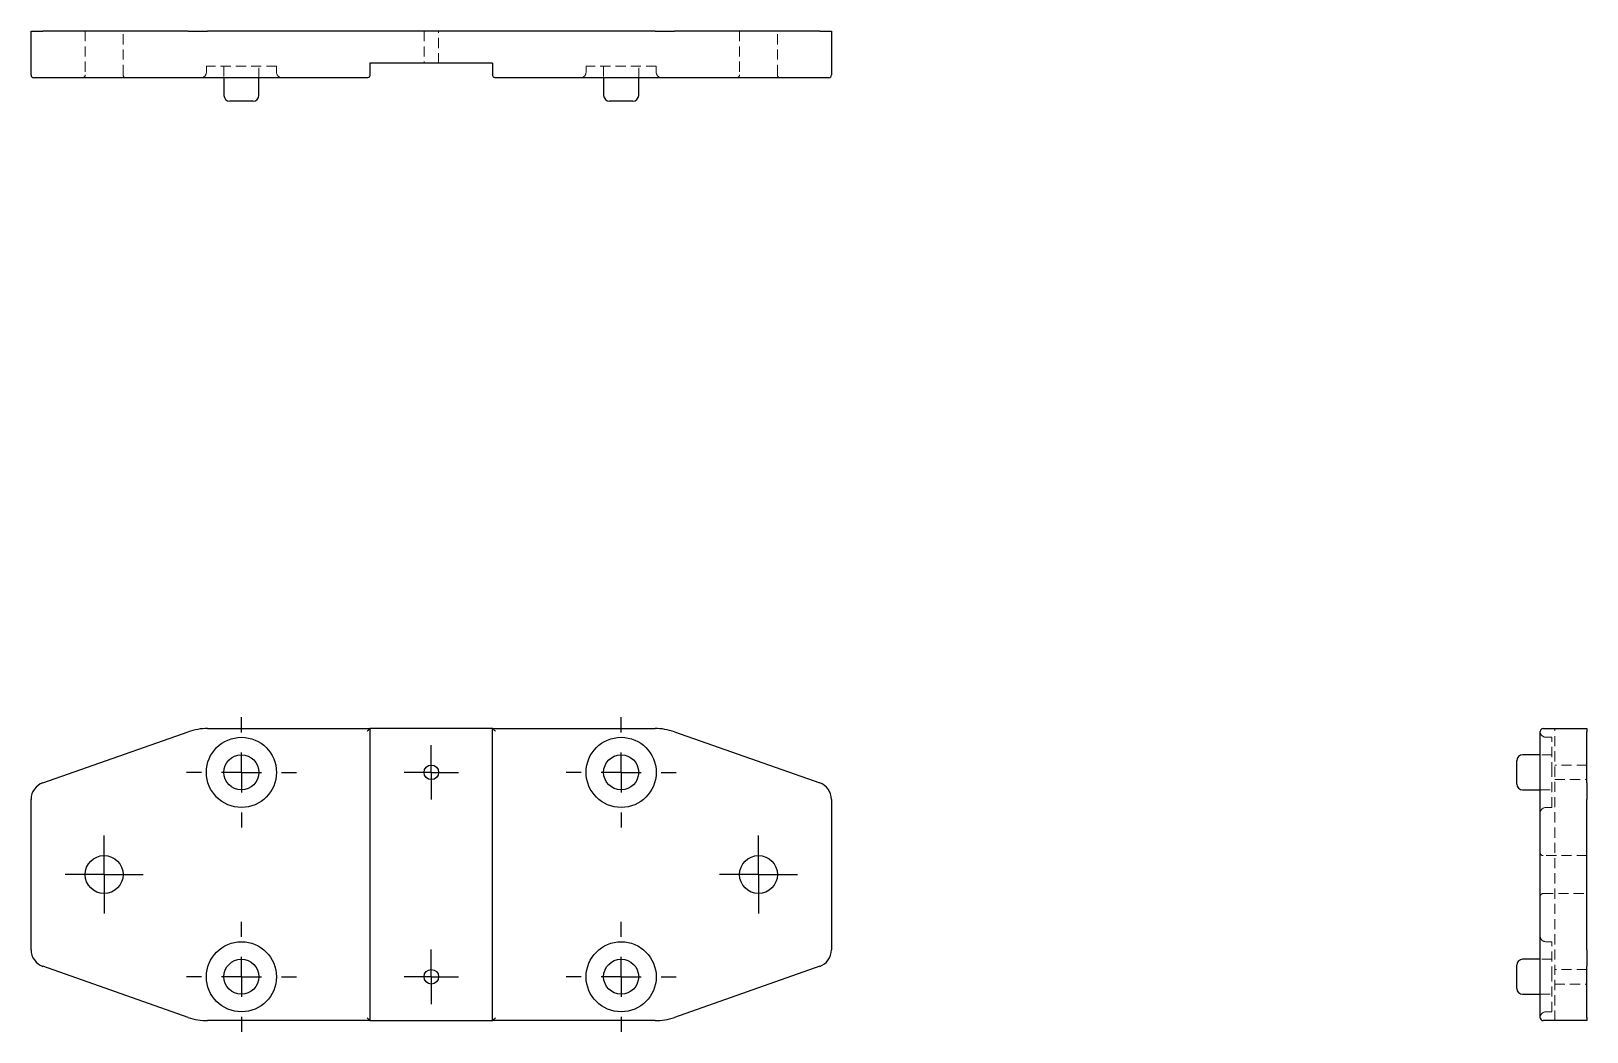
# Model space of a CAD drawing. Header units: millimetres. Extents: x 33 to 227, y 37 to 162.
import ezdxf

# ---------------------------------------------------------------- set-up
doc = ezdxf.new("R2010")
doc.units = ezdxf.units.MM
doc.linetypes.add('HIDDEN', pattern=[1.905, 1.27, -0.635])
doc.layers.add('10', color=7, linetype='Continuous')

# ---------------------------------------------------------------- blocks, each defined once
blk = doc.blocks.new('SW_CENTERMARKSYMBOL_0')
at = {"layer": '10', "color": 0}
for p, q in [((0, 2.5), (0, 4.87)), ((0, 0), (0, 2.5)), ((-2.5, 0), (-4.87, 0)), ((0, 0), (-2.5, 0)), ((0, 0), (0, -2.5)), ((0, 0), (2.5, 0)), ((2.5, 0), (4.87, 0)), ((0, -2.5), (0, -4.87))]:
    blk.add_line(p, q, dxfattribs=at)
blk = doc.blocks.new('SW_CENTERMARKSYMBOL_1')
at = {"layer": '10', "color": 0}
for p, q in [((0, 2.5), (0, 4.87)), ((0, 0), (0, 2.5)), ((-2.5, 0), (-4.87, 0)), ((0, 0), (-2.5, 0)), ((0, 0), (0, -2.5)), ((0, 0), (2.5, 0)), ((2.5, 0), (4.87, 0)), ((0, -2.5), (0, -4.87))]:
    blk.add_line(p, q, dxfattribs=at)
blk = doc.blocks.new('SW_CENTERMARKSYMBOL_2')
at = {"layer": '10', "color": 0}
for p, q in [((0, 2.5), (0, 3.41)), ((0, 0), (0, 2.5)), ((-2.5, 0), (-3.41, 0)), ((0, 0), (-2.5, 0)), ((0, 0), (0, -2.5)), ((0, 0), (2.5, 0)), ((2.5, 0), (3.41, 0)), ((0, -2.5), (0, -3.41))]:
    blk.add_line(p, q, dxfattribs=at)
blk = doc.blocks.new('SW_CENTERMARKSYMBOL_3')
at = {"layer": '10', "color": 0}
for p, q in [((0, 2.5), (0, 3.41)), ((0, 0), (0, 2.5)), ((-2.5, 0), (-3.41, 0)), ((0, 0), (-2.5, 0)), ((0, 0), (0, -2.5)), ((0, 0), (2.5, 0)), ((2.5, 0), (3.41, 0)), ((0, -2.5), (0, -3.41))]:
    blk.add_line(p, q, dxfattribs=at)
blk = doc.blocks.new('SW_CENTERMARKSYMBOL_4')
at = {"layer": '10', "color": 0}
for p, q in [((0, 5), (0, 6.88)), ((0, 0), (0, 2.5)), ((-5, 0), (-6.88, 0)), ((0, 0), (-2.5, 0)), ((0, 0), (0, -2.5)), ((0, 0), (2.5, 0)), ((5, 0), (6.88, 0)), ((0, -5), (0, -6.88))]:
    blk.add_line(p, q, dxfattribs=at)
blk = doc.blocks.new('SW_CENTERMARKSYMBOL_5')
at = {"layer": '10', "color": 0}
for p, q in [((0, 5), (0, 6.88)), ((0, 0), (0, 2.5)), ((-5, 0), (-6.88, 0)), ((0, 0), (-2.5, 0)), ((0, 0), (0, -2.5)), ((0, 0), (2.5, 0)), ((5, 0), (6.88, 0)), ((0, -5), (0, -6.88))]:
    blk.add_line(p, q, dxfattribs=at)
blk = doc.blocks.new('SW_CENTERMARKSYMBOL_6')
at = {"layer": '10', "color": 0}
for p, q in [((0, 5), (0, 6.88)), ((0, 0), (0, 2.5)), ((-5, 0), (-6.88, 0)), ((0, 0), (-2.5, 0)), ((0, 0), (0, -2.5)), ((0, 0), (2.5, 0)), ((5, 0), (6.88, 0)), ((0, -5), (0, -6.88))]:
    blk.add_line(p, q, dxfattribs=at)
blk = doc.blocks.new('SW_CENTERMARKSYMBOL_7')
at = {"layer": '10', "color": 0}
for p, q in [((0, 5), (0, 6.88)), ((0, 0), (0, 2.5)), ((-5, 0), (-6.88, 0)), ((0, 0), (-2.5, 0)), ((0, 0), (0, -2.5)), ((0, 0), (2.5, 0)), ((5, 0), (6.88, 0)), ((0, -5), (0, -6.88))]:
    blk.add_line(p, q, dxfattribs=at)

msp = doc.modelspace()

# ---------------------------------------------------------------- linework, layer by layer
at = {"color": 7, "linetype": 'Continuous', "lineweight": 25}
for p, q in [((33, 156.91), (33, 162.38)), ((33, 162.38), (34.46, 162.38)), ((52.63, 162.38), (34.46, 162.38)), ((52.63, 162.38), (55.05, 162.38)), ((110.95, 162.38), (55.05, 162.38)), ((110.95, 162.38), (113.37, 162.38)), ((131.54, 162.38), (113.37, 162.38)), ((131.54, 162.38), (133, 162.38)), ((133, 162.38), (133, 156.91)), ((90.66, 158.36), (75.34, 158.36)), ((75.34, 158.36), (75.34, 156.91)), ((90.66, 158.36), (90.66, 156.91)), ((34.59, 156.54), (33.36, 156.54)), ((52.75, 156.54), (34.59, 156.54)), ((55.05, 156.54), (52.75, 156.54)), ((59.28, 156.54), (55.05, 156.54)), ((57.09, 156.54), (57.09, 154.35)), ((74.97, 156.54), (59.28, 156.54)), ((61.47, 154.35), (61.47, 156.54)), ((106.72, 156.54), (91.03, 156.54)), ((104.53, 156.54), (104.53, 154.35)), ((110.95, 156.54), (106.72, 156.54)), ((108.91, 154.35), (108.91, 156.54)), ((113.25, 156.54), (110.95, 156.54)), ((131.41, 156.54), (113.25, 156.54)), ((132.64, 156.54), (131.41, 156.54)), ((60.74, 153.62), (57.82, 153.62)), ((108.18, 153.62), (105.26, 153.62)), ((34.46, 68.46), (52.63, 74.84)), ((55.05, 75.25), (75.34, 75.25)), ((75.34, 75.25), (75.34, 38.75)), ((90.66, 75.25), (75.34, 75.25)), ((90.66, 38.75), (90.66, 75.25)), ((90.66, 75.25), (110.95, 75.25)), ((113.37, 74.84), (131.54, 68.46)), ((221.54, 74.49), (221.54, 74.88)), ((221.54, 68.12), (221.54, 74.49)), ((221.91, 75.25), (227.38, 75.25)), ((227.38, 75.25), (227.38, 74.84)), ((227.38, 68.46), (227.38, 74.84)), ((221.54, 71.96), (219.35, 71.96)), ((218.62, 69.77), (218.62, 71.23)), ((218.62, 68.31), (218.62, 69.77)), ((221.54, 66.4), (221.54, 68.12)), ((227.38, 68.46), (227.38, 66.4)), ((33, 47.6), (33, 66.4)), ((133, 66.4), (133, 47.6)), ((219.35, 67.58), (221.54, 67.58)), ((221.54, 47.6), (221.54, 66.4)), ((227.38, 47.6), (227.38, 66.4)), ((221.54, 45.88), (221.54, 47.6)), ((227.38, 47.6), (227.38, 45.54)), ((52.63, 39.16), (34.46, 45.54)), ((131.54, 45.54), (113.37, 39.16)), ((218.62, 44.23), (218.62, 45.69)), ((221.54, 46.42), (219.35, 46.42)), ((221.54, 39.51), (221.54, 45.88)), ((227.38, 39.16), (227.38, 45.54)), ((218.62, 42.77), (218.62, 44.23)), ((219.35, 42.04), (221.54, 42.04)), ((221.54, 39.12), (221.54, 39.51)), ((227.38, 39.16), (227.38, 38.75)), ((75.34, 38.75), (55.05, 38.75)), ((75.34, 38.75), (90.66, 38.75)), ((110.95, 38.75), (90.66, 38.75)), ((227.38, 38.75), (221.91, 38.75))]:
    msp.add_line(p, q, dxfattribs=at)
at = {"color": 7, "linetype": 'HIDDEN', "lineweight": 18}
for p, q in [((39.75, 162.38), (39.75, 156.91)), ((44.5, 156.91), (44.5, 162.38)), ((82.09, 162.38), (82.09, 158.36)), ((83.91, 158.36), (83.91, 162.38)), ((121.5, 162.38), (121.5, 156.91)), ((126.25, 156.91), (126.25, 162.38)), ((63.66, 158), (54.9, 158)), ((54.9, 158), (54.9, 157.27)), ((57.09, 158), (57.09, 156.54)), ((61.47, 156.54), (61.47, 158)), ((63.66, 157.27), (63.66, 158)), ((111.1, 158), (102.34, 158)), ((102.34, 158), (102.34, 157.27)), ((104.53, 158), (104.53, 156.54)), ((108.91, 156.54), (108.91, 158)), ((111.1, 157.27), (111.1, 158)), ((223, 74.15), (222.27, 74.15)), ((223, 69.77), (223, 74.15)), ((223.36, 38.75), (223.36, 75.25)), ((223, 71.96), (221.54, 71.96)), ((227.38, 70.69), (223.36, 70.69)), ((223, 65.39), (223, 69.77)), ((223.36, 68.86), (227.38, 68.86)), ((221.54, 67.58), (223, 67.58)), ((222.27, 65.39), (223, 65.39)), ((227.38, 59.37), (221.91, 59.37)), ((221.91, 54.63), (227.38, 54.63)), ((223, 48.61), (222.27, 48.61)), ((223, 44.23), (223, 48.61)), ((223, 46.42), (221.54, 46.42)), ((227.38, 45.14), (223.36, 45.14)), ((223, 39.85), (223, 44.23)), ((223.36, 43.31), (227.38, 43.31)), ((221.54, 42.04), (223, 42.04)), ((222.27, 39.85), (223, 39.85))]:
    msp.add_line(p, q, dxfattribs=at)
at = {"color": 7, "linetype": 'Continuous', "lineweight": 25}
for centre, radius in [((59.28, 69.77), 4.38), ((106.72, 69.77), 4.38), ((59.28, 69.77), 2.19), ((106.72, 69.77), 2.19), ((83, 69.77), 0.912), ((42.12, 57), 2.37), ((123.88, 57), 2.37), ((59.28, 44.23), 4.38), ((106.72, 44.23), 4.38), ((59.28, 44.23), 2.19), ((83, 44.23), 0.912), ((106.72, 44.23), 2.19)]:
    msp.add_circle(centre, radius, dxfattribs=at)
for centre, radius, start, end in [((33.36, 156.91), 0.365, 180, 270), ((132.64, 156.91), 0.365, 270, 0), ((57.82, 154.35), 0.73, 180, 270), ((60.74, 154.35), 0.73, 270, 0), ((105.26, 154.35), 0.73, 180, 270), ((108.18, 154.35), 0.73, 270, 0), ((55.05, 67.95), 7.3, 90, 109.3348), ((110.95, 67.95), 7.3, 70.6652, 90), ((221.91, 74.88), 0.365, 90, 180), ((219.35, 71.23), 0.73, 90, 180), ((35.19, 66.4), 2.19, 109.3348, 180), ((130.81, 66.4), 2.19, 0, 70.6652), ((219.35, 68.31), 0.73, 180, 270), ((35.19, 47.6), 2.19, 180, 250.6652), ((130.81, 47.6), 2.19, 289.3348, 0), ((219.35, 45.69), 0.73, 90, 180), ((219.35, 42.77), 0.73, 180, 270), ((55.05, 46.05), 7.3, 250.6652, 270), ((110.95, 46.05), 7.3, 270, 289.3348), ((221.91, 39.12), 0.365, 180, 270)]:
    msp.add_arc(centre, radius, start, end, dxfattribs=at)
at = {"color": 7, "linetype": 'HIDDEN', "lineweight": 18}
for centre, radius, start, end in [((39.39, 156.91), 0.365, 270, 0), ((44.86, 156.91), 0.365, 180, 270), ((54.17, 157.27), 0.73, 270, 0), ((64.39, 157.27), 0.73, 180, 270), ((101.61, 157.27), 0.73, 270, 0), ((111.83, 157.27), 0.73, 180, 270), ((121.14, 156.91), 0.365, 270, 0), ((126.61, 156.91), 0.365, 180, 270), ((222.27, 74.88), 0.73, 180, 270), ((222.27, 64.66), 0.73, 90, 180), ((221.91, 59.74), 0.365, 180, 270), ((221.91, 54.26), 0.365, 90, 180), ((222.27, 49.34), 0.73, 180, 270), ((222.27, 39.12), 0.73, 90, 180)]:
    msp.add_arc(centre, radius, start, end, dxfattribs=at)
at = {"color": 7, "linetype": 'Continuous', "lineweight": 25}
for points in [[(75.34, 156.91), (75.34, 156.86), (75.33, 156.82), (75.29, 156.73), (75.26, 156.68), (75.19, 156.61), (75.15, 156.58), (75.06, 156.55), (75.01, 156.54), (74.97, 156.54)], [(91.03, 156.54), (90.99, 156.54), (90.94, 156.55), (90.85, 156.58), (90.81, 156.61), (90.74, 156.68), (90.71, 156.73), (90.67, 156.82), (90.66, 156.86), (90.66, 156.91)], [(75.34, 75.25), (75.34, 75.25), (75.33, 75.24), (75.29, 75.2), (75.26, 75.18), (75.19, 75.11), (75.15, 75.06), (75.06, 74.97), (75.01, 74.93), (74.97, 74.88)], [(91.03, 74.88), (90.99, 74.93), (90.94, 74.97), (90.85, 75.06), (90.81, 75.11), (90.74, 75.18), (90.71, 75.2), (90.67, 75.24), (90.66, 75.25), (90.66, 75.25)], [(75.34, 38.75), (75.34, 38.75), (75.33, 38.76), (75.29, 38.8), (75.26, 38.82), (75.19, 38.89), (75.15, 38.94), (75.06, 39.03), (75.01, 39.07), (74.97, 39.12)], [(90.66, 38.75), (90.66, 38.75), (90.67, 38.76), (90.71, 38.8), (90.74, 38.82), (90.81, 38.89), (90.85, 38.94), (90.94, 39.03), (90.99, 39.07), (91.03, 39.12)]]:
    msp.add_open_spline(points, degree=3, knots=[0, 0, 0, 0, 0.25, 0.25, 0.5, 0.5, 0.75, 0.75, 1, 1, 1, 1], dxfattribs=at)

# ---------------------------------------------------------------- block references
at = {"layer": '10'}
for name, p in [('SW_CENTERMARKSYMBOL_4', (59.28, 69.77)), ('SW_CENTERMARKSYMBOL_6', (106.72, 69.77)), ('SW_CENTERMARKSYMBOL_3', (83, 69.77)), ('SW_CENTERMARKSYMBOL_1', (42.12, 57)), ('SW_CENTERMARKSYMBOL_0', (123.88, 57)), ('SW_CENTERMARKSYMBOL_5', (59.28, 44.23)), ('SW_CENTERMARKSYMBOL_7', (106.72, 44.23)), ('SW_CENTERMARKSYMBOL_2', (83, 44.23))]:
    msp.add_blockref(name, p, dxfattribs=at)

doc.saveas('drawing.dxf')
